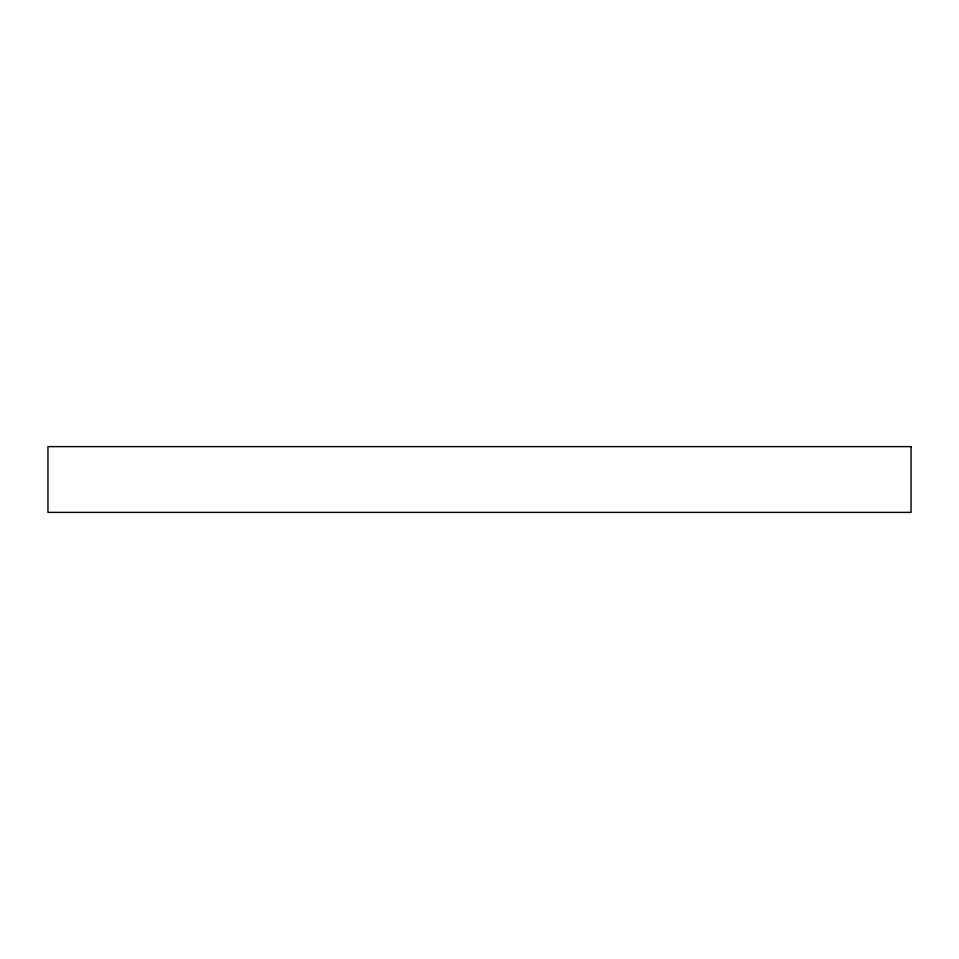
<?xml version="1.0" encoding="UTF-8"?>
<svg xmlns="http://www.w3.org/2000/svg" width="959" height="959" viewBox="0 0 959 959"><rect width="100%" height="100%" fill="white"/><g stroke="black" fill="none" stroke-linecap="round" stroke-linejoin="round"><path stroke-width="1.44" d="M911.05 446.618L47.95 446.618L47.95 512.382L911.05 512.382L911.05 446.618"/></g></svg>
